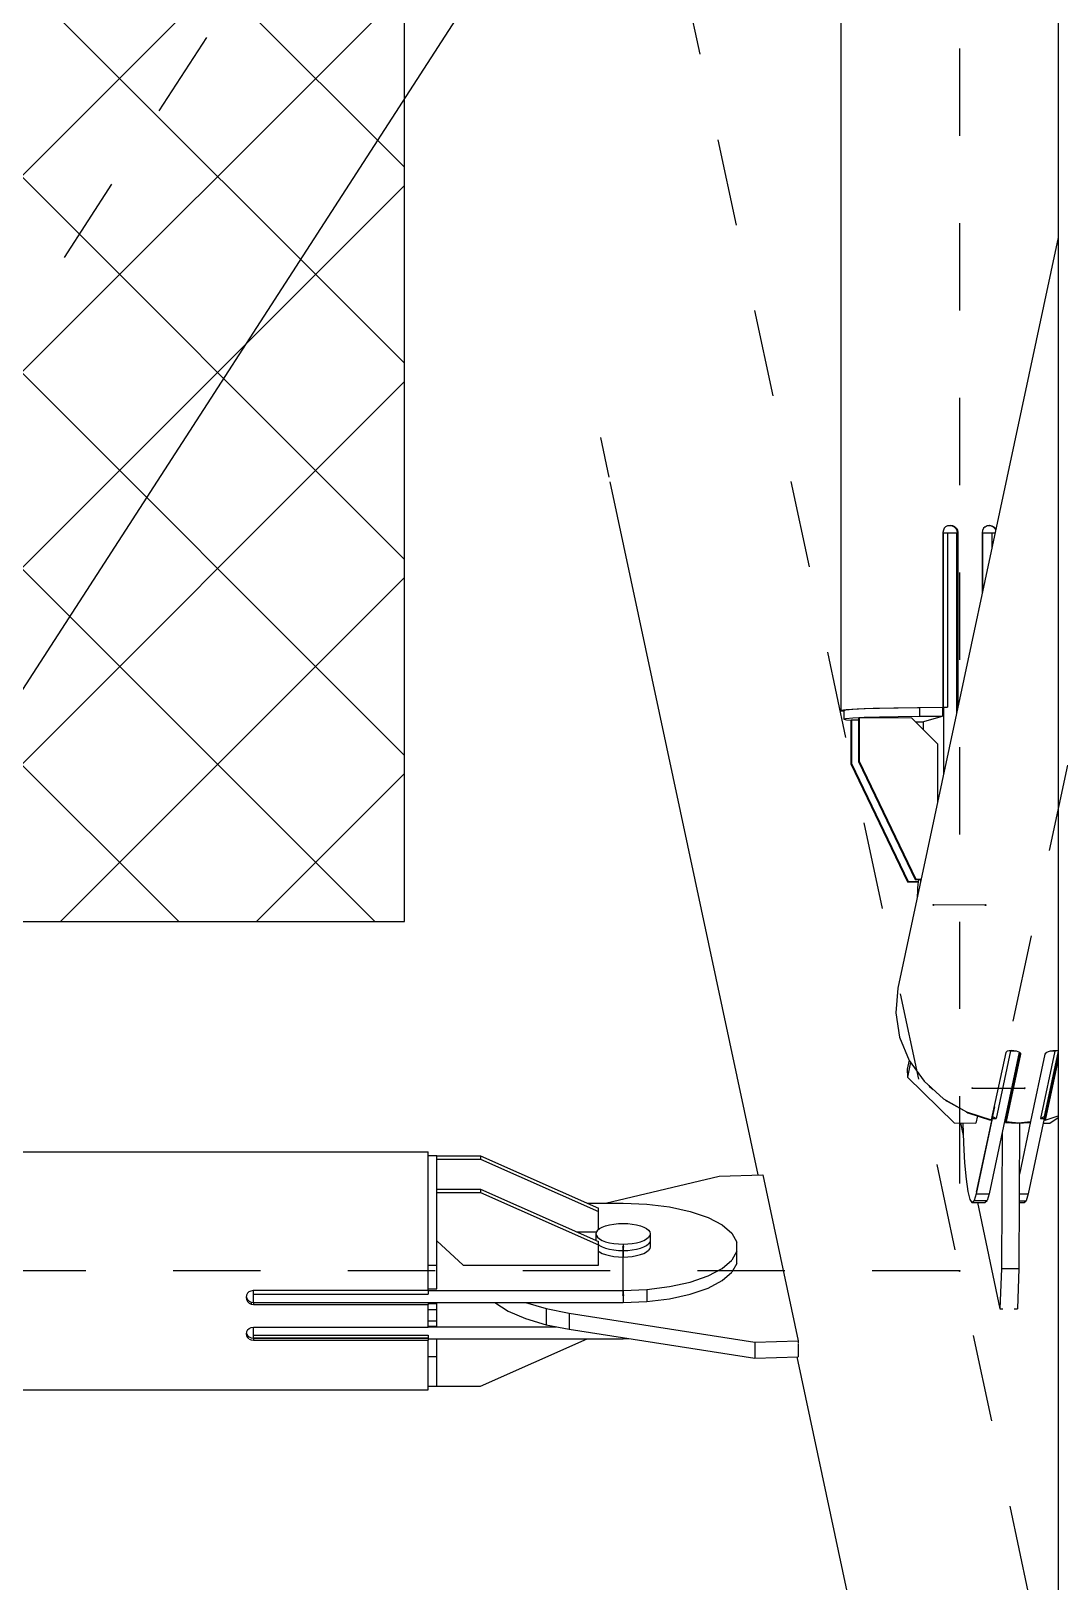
# Model space of a CAD drawing. Header units: millimetres. Extents: x 149919 to 150445, y 136651 to 136866.
# Drawn here: x 150374.175 to 150375.353, y 136762.319 to 136764.095 of the extents above; entities that cross this region are included whole.
import ezdxf

# ---------------------------------------------------------------- set-up
doc = ezdxf.new("R2010")
doc.units = ezdxf.units.MM
doc.header["$LTSCALE"] = 0.25
doc.linetypes.add('CENTER', pattern=[50.800000000000004, 31.75, -6.35, 6.35, -6.35])
doc.linetypes.add('XKITLINE00', pattern=[0])

# ---------------------------------------------------------------- blocks, each defined once
blk = doc.blocks.new('çatıı')
h = blk.add_hatch()
h.set_pattern_fill('ANSI37', color=1, scale=5, style=0)
h.set_pattern_definition([(135, (104200.3053063872, -4107.689843781824), (11.22532015133644, 11.22532015133644), []), (45.00000000000001, (104200.3053063872, -4107.689843781824), (11.22532015133644, -11.22532015133644), [])])
h.paths.add_polyline_path([(23278.98351634455, 11270.27473873128), (23228.98351634454, 11270.27473873128), (23228.98351634455, 11870.27473873128), (23278.98351634454, 11870.27473873128)])
at = {"color": 8, "linetype": 'CENTER'}
for p, q in [((23342.49537265972, 12050.27479344741), (23342.49537266012, 11230.27490089062)), ((23429.99528251727, 11640.27495459156), (22899.99550160889, 10820.27491399605)), ((23429.99536459024, 11640.27487438228), (23342.49546065058, 11230.27493355655)), ((23256.40908200883, 11633.6505764627), (23429.9952795295, 10820.27488438605)), ((23345.48360131342, 11272.17211926342), (23339.50714411338, 11272.18619106343)), ((23343.9719088969, 11251.20218991226), (23349.94836609688, 11251.18811811224)), ((23303.98357926369, 11227.50199043185), (23303.98357926369, 11233.04787623184)), ((23342.4954608275, 11230.27493354725), (22987.49530164538, 11230.27493354725))]:
    blk.add_line(p, q, dxfattribs=at)
at = {"color": 8, "linetype": 'XKITLINE00'}
for p, q in [((23328.89893222316, 11439.46240225764), (23328.89893222316, 11294.50333716335)), ((23353.79536460598, 11434.6708360371), (23353.79536460598, 11020.27487569013)), ((23321.65782412184, 11430.58244165122), (23041.58149413136, 10997.25659844489)), ((23353.79536460598, 11348.62344348985), (23335.44689675646, 11262.64768358899)), ((23301.40113297227, 11325.70562233009), (23302.36988961675, 11321.16630343592)), ((23302.48411792224, 11320.63106199173), (23319.41943338633, 11241.27697662478)), ((23340.64761048851, 11315.08528143008), (23340.58332775983, 11314.82227790108)), ((23340.58332775983, 11314.82227790108), (23340.58332845451, 11294.82930463761)), ((23340.58332776086, 11314.79233274547), (23340.64338890494, 11314.8102474338)), ((23340.64338890494, 11314.8102474338), (23341.11677782056, 11314.81607682667)), ((23340.64338890494, 11314.8102474338), (23340.64338884286, 11294.81727175659)), ((23340.74795918688, 11315.32221396234), (23340.64761048851, 11315.08528143008)), ((23340.74795918688, 11315.32221396234), (23340.93714341662, 11315.51031316842)), ((23340.93714341662, 11315.51031316842), (23341.17552945713, 11315.63115338791)), ((23341.11677782056, 11314.81607682667), (23341.11677903084, 11294.82310117636)), ((23341.11677782056, 11314.81607682667), (23342.16060156478, 11314.81361906714)), ((23341.15418167673, 11315.62033198887), (23341.3866827317, 11315.65706766748)), ((23341.17552945713, 11315.63115338791), (23341.43978242179, 11315.67290593816)), ((23341.3866827317, 11315.65706766748), (23341.65093569922, 11315.61564551797)), ((23341.43978242179, 11315.67290593816), (23341.70403538931, 11315.63148378865)), ((23341.65093569922, 11315.61564551797), (23341.88932174792, 11315.49510335731)), ((23341.70403538931, 11315.63148378865), (23341.94242143803, 11315.51094162799)), ((23341.88932174792, 11315.49510335731), (23342.07850599046, 11315.30724069204)), ((23341.94242143803, 11315.51094162799), (23342.13160568058, 11315.32307896272)), ((23342.07850599046, 11315.30724069204), (23342.19996975506, 11315.07044682875)), ((23342.13160568058, 11315.32307896272), (23342.25306944517, 11315.08628509943)), ((23342.16060156478, 11314.81361906714), (23342.16060156478, 11294.10621611494)), ((23342.19996975506, 11315.07044682875), (23342.25306944517, 11315.08628509943)), ((23342.19996975506, 11315.07044682875), (23342.24182332214, 11314.80790080063)), ((23342.24182332214, 11314.80790080063), (23342.29492301226, 11314.82373907131)), ((23342.24182332214, 11314.80790080063), (23342.24182400263, 11294.81492786979)), ((23342.25306944517, 11315.08628509943), (23342.29492301226, 11314.82373907131)), ((23342.29492301226, 11314.82373907131), (23342.29492369272, 11294.83076613115)), ((23345.12496033328, 11315.07952297364), (23345.08393645154, 11314.81717208363)), ((23345.08393645154, 11314.81717208363), (23345.08393668551, 11307.80414231302)), ((23345.08393645256, 11314.78722692653), (23345.14883023369, 11314.8065830657)), ((23345.24401629258, 11315.31575052394), (23345.12496033328, 11315.07952297364)), ((23345.14883023369, 11314.8065830657), (23345.14883023369, 11308.10821522873)), ((23345.14883023369, 11314.8065830657), (23346.19265332657, 11314.8041253077)), ((23345.42945030265, 11315.50273113604), (23345.24401629258, 11315.31575052394)), ((23345.42945030265, 11315.50273113604), (23345.6631107906, 11315.62216184483)), ((23345.64176301019, 11315.61125036996), (23345.86902574972, 11315.64651366975)), ((23345.6631107906, 11315.62216184483), (23345.92212543986, 11315.66235194043)), ((23345.86902574972, 11315.64651366975), (23346.12804040175, 11315.60352906558)), ((23345.92212543986, 11315.66235194043), (23346.1811400919, 11315.61936733626)), ((23346.12804040175, 11315.60352906558), (23346.36170089776, 11315.48157739418)), ((23346.1811400919, 11315.61936733626), (23346.4148005879, 11315.49741566487)), ((23346.19265332657, 11314.8041253077), (23346.57631035523, 11314.79698560437)), ((23346.19265332657, 11314.8041253077), (23346.19265333893, 11312.99927672835)), ((23346.36170089776, 11315.48157739418), (23346.51383867902, 11315.32652931245)), ((23346.4148005879, 11315.49741566487), (23346.60023461051, 11315.30843440553)), ((23346.51383867902, 11315.32652931245), (23346.54642598794, 11315.29238467855)), ((23346.54642598794, 11315.29238467855), (23346.64083536426, 11315.09933164933)), ((23346.60023461051, 11315.30843440553), (23346.65648631249, 11315.17266759089)), ((23328.89893222316, 11294.50333716335), (23329.50863266231, 11294.58271343061)), ((23328.89893222316, 11294.50333716335), (23328.97101408125, 11294.42235574637)), ((23328.97101408125, 11294.42235574637), (23329.2466878509, 11294.39350200641)), ((23329.24668785381, 11294.46639182575), (23329.48702672738, 11294.53807853703)), ((23329.24668785381, 11294.46639182575), (23329.24668781379, 11293.46674303959)), ((23329.48702672738, 11294.53807853703), (23330.27388961446, 11294.60696042648)), ((23329.50863266231, 11294.58271343061), (23330.76954247287, 11294.65650429069)), ((23330.27388961446, 11294.60696042648), (23331.57421370542, 11294.67014317945)), ((23330.76954247287, 11294.65650429069), (23332.61843437181, 11294.72100956172)), ((23331.57421370542, 11294.67014317945), (23333.33336131355, 11294.72497195049)), ((23332.61843437181, 11294.72100956172), (23334.96259719899, 11294.77299468006)), ((23333.33336131355, 11294.72497195049), (23335.47741566953, 11294.76914291612)), ((23334.96259719899, 11294.77299468006), (23337.6844848419, 11294.80985289482)), ((23335.29370820826, 11294.75973453906), (23335.47741566926, 11294.76222219834)), ((23335.47741566953, 11294.76914291612), (23337.91628679424, 11294.80080007796)), ((23337.6844848419, 11294.80985289482), (23340.58332845451, 11294.82930463761)), ((23337.8959524383, 11294.79497261252), (23337.916286794, 11294.79510905956)), ((23337.91628679424, 11294.80080007796), (23340.54749694587, 11294.81861324908)), ((23337.91628679424, 11294.80080007796), (23337.9162867542, 11293.80115129178)), ((23340.54749694587, 11294.81861324908), (23340.54749690586, 11293.81896446292)), ((23340.64338884286, 11294.81727175659), (23340.66648723393, 11294.82416140613)), ((23340.66648723393, 11294.82416140613), (23341.11677903084, 11294.82310117636)), ((23340.66648723393, 11294.82416140613), (23340.66648723393, 11287.10521657493)), ((23342.16060156478, 11294.79069703161), (23342.26685819546, 11294.82239058316)), ((23342.24182400263, 11294.81492786979), (23342.29492369272, 11294.83076613115)), ((23342.24182400263, 11294.81492786979), (23342.26685819597, 11294.81494352497)), ((23342.26685819546, 11294.82239058316), (23342.26685821016, 11294.60410487087)), ((23342.29492369272, 11294.83076613115), (23342.31523370453, 11294.83077883205)), ((23329.24668781379, 11293.46674303959), (23329.48702668735, 11293.53842975086)), ((23329.24668781379, 11293.46674303959), (23329.5629716362, 11293.39526367562)), ((23329.48702668735, 11293.53842975086), (23330.27388957444, 11293.60731164032)), ((23329.5629716362, 11293.39526367562), (23330.05946988134, 11293.35583305664)), ((23330.05545400167, 11293.35463460547), (23330.14395348523, 11293.38103172327)), ((23330.05545400167, 11293.35463460547), (23330.0554541701, 11288.3563906845)), ((23330.14395348523, 11293.38103172327), (23330.14395365365, 11288.38278780231)), ((23330.14395348523, 11293.38103172327), (23330.9404489047, 11293.37915634396)), ((23330.27388957444, 11293.60731164032), (23331.02493255779, 11293.64380482199)), ((23330.94044889662, 11293.61860578069), (23331.02894838019, 11293.6450028985)), ((23330.94044889662, 11293.61860578069), (23330.94044906506, 11288.62036185972)), ((23331.02894838019, 11293.6450028985), (23331.02894854861, 11288.64675897753)), ((23331.02894838019, 11293.6450028985), (23337.00563711983, 11293.63093055333)), ((23331.04863022595, 11293.64495629178), (23331.5742136654, 11293.67049439328)), ((23331.5742136654, 11293.67049439328), (23333.33336127353, 11293.72532316433)), ((23333.33336127353, 11293.72532316433), (23335.4774156295, 11293.76949412995)), ((23335.4774156295, 11293.76949412995), (23337.9162867542, 11293.80115129178)), ((23337.00563711983, 11293.63093055333), (23339.99386989408, 11290.62494829116)), ((23337.48535305832, 11293.14836520086), (23338.2675764525, 11293.13892466396)), ((23337.9162867542, 11293.80115129178), (23340.54749690586, 11293.81896446292)), ((23338.2675764525, 11293.13892466396), (23340.54749690586, 11293.81896446292)), ((23338.3478001402, 11293.16285326215), (23338.3478001402, 11292.28079536076)), ((23339.99386989408, 11290.62494829116), (23339.9938790286, 11283.95356369349)), ((23330.0554541701, 11288.3563906845), (23330.14395365365, 11288.38278780231)), ((23330.0554541701, 11288.3563906845), (23336.53020617414, 11274.84588704455)), ((23330.14395365365, 11288.38278780231), (23336.61870565767, 11274.87228416235)), ((23330.94044906506, 11288.62036185972), (23331.02894854861, 11288.64675897753)), ((23330.94044906506, 11288.62036185972), (23337.41520106907, 11275.10985821977)), ((23331.02894854861, 11288.64675897753), (23337.50370055261, 11275.13625533757)), ((23336.53020617414, 11274.84588704455), (23336.61870565767, 11274.87228416235)), ((23336.53020617414, 11274.84588704455), (23337.77807766633, 11274.84294888278)), ((23336.61870565767, 11274.87228416235), (23337.78285610574, 11274.86954312502)), ((23337.41520106907, 11275.10985821977), (23337.50370055261, 11275.13625533757)), ((23337.41520106907, 11275.10985821977), (23338.1061574596, 11275.10823133618)), ((23337.50370055261, 11275.13625533757), (23338.11183260407, 11275.1348234671)), ((23337.81958920448, 11275.07397993781), (23337.77624767204, 11274.83276411178)), ((23337.83008618072, 11275.1088813567), (23337.81958920448, 11275.07397993781)), ((23338.0115818456, 11275.10845401813), (23338.05059614497, 11274.9145951768)), ((23337.65561867297, 11273.17293780973), (23337.65096382478, 11272.97532198502)), ((23337.67582916144, 11273.66853162863), (23337.65561867297, 11273.17293780973)), ((23337.70325878532, 11274.11919930439), (23337.67582916144, 11273.66853162863)), ((23337.73707410936, 11274.51124752773), (23337.70325878532, 11274.11919930439)), ((23337.77624767204, 11274.83276411178), (23337.73707410936, 11274.51124752773)), ((23335.44689675646, 11262.64768358899), (23335.20333318989, 11259.84718446046)), ((23335.20333318989, 11259.84718446046), (23335.64155192592, 11257.04508007341)), ((23335.64155192592, 11257.04508007341), (23336.73957884732, 11254.38187964236)), ((23349.34537456403, 11255.32764538095), (23345.88578523218, 11239.11698276925)), ((23348.3314943798, 11255.4704171874), (23346.68159966452, 11247.73945899188)), ((23347.78755128958, 11255.30029554282), (23347.87226783129, 11255.38148181093)), ((23347.87226783129, 11255.38148181093), (23347.99152763268, 11255.46247677413)), ((23347.99152763268, 11255.46247677413), (23348.19502857844, 11255.51518412332)), ((23348.19502857844, 11255.51518412332), (23348.44186723069, 11255.53667488045)), ((23348.23926299311, 11255.51903534781), (23348.3314943798, 11255.4704171874)), ((23348.3314943798, 11255.4704171874), (23349.00500153311, 11255.46883136067)), ((23348.44186723069, 11255.53667488045), (23348.70788130233, 11255.52484538045)), ((23348.70788130233, 11255.52484538045), (23348.96703148258, 11255.48085357723)), ((23348.96703148258, 11255.48085357723), (23349.19395034621, 11255.40900569498)), ((23349.19395034621, 11255.40900569498), (23349.3664254938, 11255.31633470501)), ((23349.3664254938, 11255.31633470501), (23349.46757385621, 11255.2119118895)), ((23353.40737162175, 11255.4584656264), (23351.75747411074, 11247.7275073735)), ((23353.79536460598, 11255.44539327431), (23352.19940138135, 11247.96715813643)), ((23352.33946473328, 11255.20514929559), (23352.47883609666, 11255.309005802)), ((23352.47883609666, 11255.309005802), (23352.68097920463, 11255.40079474851)), ((23352.68097920463, 11255.40079474851), (23352.92610688136, 11255.47153119351)), ((23352.88509144455, 11255.45969537705), (23353.40737162175, 11255.4584656264)), ((23352.92610688136, 11255.47153119351), (23353.19022432198, 11255.51429096091)), ((23353.19022432198, 11255.51429096091), (23353.44747787116, 11255.52488842675)), ((23353.40737162175, 11255.4584656264), (23353.51699312315, 11255.51791177548)), ((23353.44747787116, 11255.52488842675), (23353.6726857591, 11255.50228623725)), ((23353.6726857591, 11255.50228623725), (23353.79536460598, 11255.46386648894)), ((23336.72071938541, 11254.4276221703), (23336.49582534579, 11253.37383071565)), ((23336.89365688687, 11254.16554903019), (23336.52786825546, 11252.45156437035)), ((23336.73957884732, 11254.38187964236), (23338.44235429929, 11251.99112715749)), ((23347.78755128958, 11255.30029554282), (23346.13765498677, 11247.56933570157)), ((23349.38989915191, 11255.29210113947), (23347.81837226501, 11247.92835927564)), ((23349.48749432698, 11255.10595888118), (23347.83759800874, 11247.37499946151)), ((23349.46757385621, 11255.2119118895), (23349.48749432698, 11255.10595888118)), ((23352.27650775461, 11255.09939142775), (23350.62661145839, 11247.36843258034)), ((23352.33946473328, 11255.20514929559), (23352.27650775461, 11255.09939142775)), ((23353.79536460598, 11255.17662532859), (23352.29308693229, 11248.13736706902)), ((23353.79536460598, 11254.49921057348), (23352.31332762942, 11247.55479463034)), ((23336.49582534579, 11253.37383071565), (23336.52786825546, 11252.45156437035)), ((23336.52786825546, 11252.45156437035), (23341.88893998471, 11247.21792251132)), ((23338.44235429929, 11251.99112715749), (23340.66449401046, 11249.9927049313)), ((23338.98945372393, 11251.49910784626), (23339.06280311264, 11251.40718017096)), ((23339.06280311264, 11251.40718017096), (23339.49179967165, 11251.04733638378)), ((23340.66449401046, 11249.9927049313), (23343.29457061693, 11248.4868221989)), ((23340.93106219293, 11249.84007803747), (23341.102414262, 11249.6963473334)), ((23341.102414262, 11249.6963473334), (23343.29456447162, 11248.48679340379)), ((23343.29457061693, 11248.4868221989), (23346.13765498677, 11247.56933570157)), ((23343.29611828874, 11248.48593606035), (23343.46192335412, 11248.39445046439)), ((23343.46958357646, 11248.4303440905), (23343.46192335412, 11248.39445046439)), ((23343.46192335412, 11248.39445046439), (23346.04218732192, 11247.55619333643)), ((23352.2850560472, 11248.36851182805), (23352.30035410538, 11247.92819979408)), ((23341.88893998471, 11247.21792251132), (23344.37913056345, 11247.21205926113)), ((23342.60349151259, 11247.21624007207), (23342.9108525706, 11245.77163811565)), ((23342.86068285552, 11247.21563450508), (23342.94102279285, 11244.90327177283)), ((23344.55563693999, 11248.03913286094), (23344.37913056345, 11247.21205926113)), ((23346.23130722503, 11247.74051922465), (23344.39167089672, 11239.12050078154)), ((23346.05096264878, 11247.59731202559), (23346.04218732192, 11247.55619333643)), ((23346.22331017115, 11247.97069231377), (23346.23130722503, 11247.74051922465)), ((23346.22529486874, 11247.97999206025), (23346.68159966452, 11247.73945899188)), ((23346.23130722503, 11247.74051922465), (23346.68159966452, 11247.73945899188)), ((23347.72858160308, 11247.75180828322), (23347.74494246214, 11247.28090557706)), ((23347.82743730988, 11247.66745347401), (23347.74494246214, 11247.28090557706)), ((23347.74494246214, 11247.28090557706), (23348.44299840763, 11247.22750841492)), ((23347.81107645801, 11248.13835597218), (23347.82743730988, 11247.66745347401)), ((23347.81837226501, 11247.92835927564), (23347.83759800874, 11247.37499946151)), ((23347.83759800874, 11247.37499946151), (23349.23715992858, 11247.22623577218)), ((23348.46034835401, 11247.30880543495), (23348.44299840763, 11247.22750841492)), ((23348.44299840763, 11247.22750841492), (23349.14184743552, 11247.20859531716)), ((23349.14184743552, 11247.20859531716), (23349.83949648858, 11247.22422022231)), ((23349.23715992858, 11247.22623577218), (23350.62661145839, 11247.36843258034)), ((23349.38000713046, 11247.21392926354), (23349.30150431798, 11230.55965834671)), ((23350.63671461775, 11247.36946654013), (23349.35237309149, 11241.35140336463)), ((23349.85338553993, 11247.28930045141), (23349.83949648858, 11247.22422022231)), ((23349.83949648858, 11247.22422022231), (23350.53395593168, 11247.2743385695)), ((23352.20776456041, 11247.72644714541), (23350.36812823855, 11239.10642873232)), ((23350.55241645536, 11247.36083944565), (23350.53395593168, 11247.2743385695)), ((23351.75747411074, 11247.7275073735), (23352.19940138135, 11247.96715813643)), ((23351.75747411074, 11247.7275073735), (23352.20776456041, 11247.72644714541)), ((23352.09410994593, 11247.19389358695), (23352.84577844468, 11247.19212375436)), ((23352.19940138135, 11247.96715813643), (23352.20776456041, 11247.72644714541)), ((23352.2114391018, 11247.72643849355), (23352.21785926666, 11247.54165191377)), ((23352.30035410538, 11247.92819979408), (23352.21785926666, 11247.54165191377)), ((23352.21785926666, 11247.54165191377), (23352.31270486007, 11247.5727193219)), ((23352.29308693229, 11248.13736706902), (23352.31332762942, 11247.55479463034)), ((23352.31332762942, 11247.55479463034), (23353.79536460598, 11248.0368914171)), ((23352.84577844468, 11247.19212375436), (23353.79536460598, 11247.84322548854)), ((23342.94102279285, 11244.90327177283), (23343.07383162605, 11242.6528039253)), ((23347.38272909408, 11246.131240696), (23347.30935183419, 11230.56434917773)), ((23228.98454282727, 11243.90257986932), (23281.68357920226, 11243.90257986932)), ((23281.68357920226, 11228.06999776393), (23281.68357920226, 11243.90257986932)), ((23281.683579202, 11243.47860433396), (23282.68357920197, 11243.47860433396)), ((23282.68357920197, 11239.2852849746), (23282.68357920197, 11243.47860433396)), ((23282.68357920196, 11243.46591936403), (23287.68357920196, 11243.46591936403)), ((23282.68357920196, 11243.08428743202), (23287.68357920196, 11243.08428743202)), ((23287.68357920196, 11243.46591936403), (23301.18357920197, 11237.45763825917)), ((23287.68357920196, 11243.46591936403), (23287.68357920196, 11243.08428743202)), ((23287.68357920196, 11243.08428743202), (23301.18357920197, 11237.07600632717)), ((23301.97314468442, 11238.04725499925), (23315.00550210392, 11241.13978162433)), ((23315.00550210392, 11241.13978162433), (23319.98909797551, 11241.29468309291)), ((23319.98909797551, 11241.29468309291), (23324.04775327399, 11222.27605669379)), ((23343.07383162605, 11242.6528039253), (23343.24589074276, 11240.77598526957)), ((23282.68357920172, 11239.64960004402), (23287.68357920172, 11239.64960004402)), ((23287.68357920172, 11239.64960004402), (23301.18357920171, 11233.64131893917)), ((23287.68357920172, 11239.64960004402), (23287.68357920172, 11239.26796811202)), ((23343.24589074276, 11240.77598526957), (23343.44968033396, 11239.35484178689)), ((23343.44968033396, 11239.35484178689), (23343.67629381658, 11238.45148426684)), ((23282.68357920172, 11239.2852849746), (23282.68357920172, 11239.26796811202)), ((23282.68357920172, 11239.26796811202), (23287.68357920172, 11239.26796811202)), ((23282.68357920172, 11239.26796811202), (23282.68357920172, 11239.24970462156)), ((23282.68357920197, 11233.6206208746), (23282.68357920197, 11239.24970462156)), ((23287.68357920172, 11239.26796811202), (23301.18357920171, 11233.25968700717)), ((23299.85877001741, 11238.04725499925), (23303.9835792021, 11238.04725499925)), ((23303.9835792021, 11238.04725499925), (23306.70722235182, 11237.93800658836)), ((23306.70722235182, 11237.93800658836), (23309.31182922638, 11237.61503603545)), ((23309.31182922638, 11237.61503603545), (23311.68356600714, 11237.0924587035)), ((23343.67629381658, 11238.45148426684), (23343.91582709405, 11238.10539376785)), ((23343.91582709405, 11238.10539376785), (23344.15781141272, 11238.33169610544)), ((23343.91582709405, 11238.10539376785), (23345.40994142949, 11238.10187575556)), ((23344.39167089672, 11239.12050078154), (23344.15781141272, 11238.33169610544)), ((23344.15781141272, 11238.33169610544), (23345.65192574819, 11238.32817809316)), ((23344.39167089672, 11239.12050078154), (23345.88578523218, 11239.11698276925)), ((23344.54227659617, 11238.10391874215), (23347.13029382048, 11225.94019582353)), ((23345.40994142949, 11238.10187575556), (23345.65192574819, 11238.32817809316)), ((23345.88578523218, 11239.11698276925), (23345.65192574819, 11238.32817809316)), ((23349.33701229052, 11238.09262915152), (23349.89228443586, 11238.09132171862)), ((23349.33808167992, 11238.31949874267), (23350.13426875455, 11238.31762405622)), ((23349.34180240268, 11239.10884529898), (23350.36812823855, 11239.10642873232)), ((23349.89228443586, 11238.09132171862), (23350.13426875455, 11238.31762405622)), ((23350.36812823855, 11239.10642873232), (23350.13426875455, 11238.31762405622)), ((23301.18357920197, 11235.02392885782), (23301.18357920197, 11237.45763825917)), ((23311.68356600714, 11237.0924587035), (23313.71877641586, 11236.39311372949)), ((23313.71877641586, 11236.39311372949), (23315.32851199167, 11235.54756584463)), ((23298.65827929202, 11234.76522351188), (23300.95384840197, 11234.765220668)), ((23300.93067516756, 11234.73221573096), (23300.88357920189, 11234.52677969341)), ((23300.88357920189, 11234.52677969341), (23300.88357920189, 11233.7873281914)), ((23300.88357920189, 11234.52677969341), (23300.93067516756, 11234.32134365586)), ((23301.07053207746, 11234.93140969846), (23300.93067516756, 11234.73221573096)), ((23300.93067516756, 11234.32134365586), (23301.07053207746, 11234.12214968836)), ((23301.07053207746, 11234.93140969846), (23301.29890045016, 11235.11830918801)), ((23301.07053207746, 11234.12214968836), (23301.29890045016, 11233.93525019881)), ((23301.29890045016, 11235.11830918801), (23301.60884142823, 11235.2872353532)), ((23301.60884142823, 11235.2872353532), (23301.99093761187, 11235.43305545798)), ((23301.99093761187, 11235.43305545798), (23302.43357920188, 11235.55133883224)), ((23302.43357920188, 11235.55133883224), (23302.92331675759, 11235.63849149553)), ((23302.92331675759, 11235.63849149553), (23303.44526985114, 11235.69186535826)), ((23303.44526985114, 11235.69186535826), (23303.9835792019, 11235.70983868262)), ((23303.9835792019, 11235.70983868262), (23304.52188855266, 11235.69186535826)), ((23304.52188855266, 11235.69186535826), (23305.04384164621, 11235.63849149553)), ((23305.04384164621, 11235.63849149553), (23305.5335792019, 11235.55133883224)), ((23305.5335792019, 11235.55133883224), (23305.97622079191, 11235.43305545798)), ((23305.97622079191, 11235.43305545798), (23306.35831697556, 11235.2872353532)), ((23306.35831697556, 11235.2872353532), (23306.66825795364, 11235.11830918801)), ((23306.66825795364, 11235.11830918801), (23306.89662632633, 11234.93140969846)), ((23306.66825795364, 11233.93525019881), (23306.89662632633, 11234.12214968836)), ((23306.89662632633, 11234.93140969846), (23307.03648323624, 11234.73221573096)), ((23307.03648323624, 11234.32134365586), (23306.89662632633, 11234.12214968836)), ((23307.03648323624, 11234.73221573096), (23307.08357920189, 11234.52677969341)), ((23307.08357920189, 11234.52677969341), (23307.03648323624, 11234.32134365586)), ((23307.08357920189, 11234.52677969341), (23307.08357920189, 11233.7873281914)), ((23315.32851199167, 11235.54756584463), (23316.44241956556, 11234.59276954887)), ((23316.44241956556, 11234.59276954887), (23317.01181603143, 11233.57045402196)), ((23282.68357920172, 11233.72186711479), (23285.68357920171, 11230.94892026568)), ((23282.68357920197, 11228.22451137657), (23282.68357920197, 11233.6206208746)), ((23300.88357920188, 11233.78732819141), (23300.88676833804, 11233.77341694688)), ((23300.88357920188, 11233.78732819141), (23300.88357920188, 11233.77483629699)), ((23300.88357920189, 11233.7873281914), (23300.88676833805, 11233.77341694687)), ((23301.18357920171, 11230.94890106339), (23301.18357920171, 11233.64131893917)), ((23301.18357920171, 11233.29017902719), (23301.29890045016, 11233.1957986968)), ((23301.18357920171, 11233.29017902719), (23301.29890045016, 11233.1957986968)), ((23301.18357920171, 11232.55072752518), (23301.29890045016, 11232.45634719479)), ((23301.29890045016, 11233.93525019881), (23301.60884142823, 11233.76632403362)), ((23301.29890045016, 11233.1957986968), (23301.60884142821, 11233.02687253161)), ((23301.29890045016, 11233.1957986968), (23301.60884142823, 11233.02687253161)), ((23301.29890045016, 11232.45634719479), (23301.60884142821, 11232.2874210296)), ((23301.60884142823, 11233.76632403362), (23301.99093761187, 11233.62050392884)), ((23301.60884142821, 11233.02687253161), (23301.99093761186, 11232.88105242684)), ((23301.60884142823, 11233.02687253161), (23301.99093761187, 11232.88105242684)), ((23301.60884142821, 11232.2874210296), (23301.99093761186, 11232.14160092483)), ((23301.99093761187, 11233.62050392884), (23302.43357920188, 11233.50222055457)), ((23301.99093761186, 11232.88105242684), (23302.43357920188, 11232.76276905257)), ((23301.99093761187, 11232.88105242684), (23302.43357920188, 11232.76276905257)), ((23302.43357920188, 11233.50222055457), (23302.92331675759, 11233.41506789129)), ((23302.43357920188, 11232.76276905257), (23302.92331675759, 11232.67561638929)), ((23302.43357920188, 11232.76276905257), (23302.92331675759, 11232.67561638929)), ((23302.92331675759, 11233.41506789129), (23303.44526985114, 11233.36169402856)), ((23302.92331675759, 11232.67561638929), (23303.4452698511, 11232.62224252656)), ((23302.92331675759, 11232.67561638929), (23303.44526985114, 11232.62224252656)), ((23303.44526985114, 11233.36169402856), (23303.9835792019, 11233.3437207042)), ((23303.4452698511, 11232.62224252656), (23303.98357920187, 11232.60426920219)), ((23303.44526985114, 11232.62224252656), (23303.9835792019, 11232.60426920219)), ((23303.9835792019, 11233.3437207042), (23304.52188855266, 11233.36169402856)), ((23303.9835792019, 11233.3437207042), (23303.9835792019, 11232.60426920219)), ((23303.98357920187, 11232.60426920219), (23304.52188855266, 11232.62224252656)), ((23303.9835792019, 11232.60426920219), (23304.52188855266, 11232.62224252656)), ((23303.98357920187, 11232.60426920219), (23303.98357920187, 11231.86481770019)), ((23304.52188855266, 11233.36169402856), (23305.04384164621, 11233.41506789129)), ((23304.52188855266, 11232.62224252656), (23305.0438416462, 11232.67561638929)), ((23304.52188855266, 11232.62224252656), (23305.04384164621, 11232.67561638929)), ((23305.04384164621, 11233.41506789129), (23305.5335792019, 11233.50222055457)), ((23305.0438416462, 11232.67561638929), (23305.53357920189, 11232.76276905257)), ((23305.04384164621, 11232.67561638929), (23305.5335792019, 11232.76276905257)), ((23305.5335792019, 11233.50222055457), (23305.97622079191, 11233.62050392884)), ((23305.53357920189, 11232.76276905257), (23305.97622079191, 11232.88105242684)), ((23305.5335792019, 11232.76276905257), (23305.97622079191, 11232.88105242684)), ((23305.97622079191, 11233.62050392884), (23306.35831697556, 11233.76632403362)), ((23305.97622079191, 11232.88105242684), (23306.35831697556, 11233.02687253161)), ((23305.97622079191, 11232.88105242684), (23306.35831697556, 11233.02687253161)), ((23305.97622079191, 11232.14160092483), (23306.35831697556, 11232.2874210296)), ((23306.35831697556, 11233.76632403362), (23306.66825795364, 11233.93525019881)), ((23306.35831697556, 11233.02687253161), (23306.66825795361, 11233.1957986968)), ((23306.35831697556, 11233.02687253161), (23306.66825795364, 11233.1957986968)), ((23306.35831697556, 11232.2874210296), (23306.66825795361, 11232.45634719479)), ((23306.66825795361, 11233.1957986968), (23306.89662632631, 11233.38269818635)), ((23306.66825795364, 11233.1957986968), (23306.89662632633, 11233.38269818635)), ((23306.66825795361, 11232.45634719479), (23306.89662632631, 11232.64324668435)), ((23307.03648323622, 11233.58189215386), (23306.89662632631, 11233.38269818635)), ((23307.03648323624, 11233.58189215385), (23306.89662632633, 11233.38269818635)), ((23307.03648323622, 11232.84244065185), (23306.89662632631, 11232.64324668435)), ((23307.08357920189, 11233.78732819141), (23307.03648323622, 11233.58189215386)), ((23307.08357920189, 11233.7873281914), (23307.03648323624, 11233.58189215385)), ((23307.08357920189, 11233.0478766894), (23307.03648323622, 11232.84244065185)), ((23307.08357920189, 11233.78732819141), (23307.08357920189, 11233.0478766894)), ((23317.01181603143, 11232.52529935805), (23316.44241956556, 11231.50298383114)), ((23317.01181603143, 11231.13882779178), (23317.01181603143, 11233.57045402196)), ((23281.683579202, 11230.93643247354), (23282.68357920197, 11230.93643247354)), ((23285.68357920171, 11230.94892026568), (23301.18357920171, 11230.94890106339)), ((23301.99093761186, 11232.14160092483), (23302.43357920188, 11232.02331755056)), ((23302.43357920188, 11232.02331755056), (23302.92331675759, 11231.93616488728)), ((23302.92331675759, 11231.93616488728), (23303.4452698511, 11231.88279102455)), ((23303.4452698511, 11231.88279102455), (23303.98357920187, 11231.86481770019)), ((23303.98357920187, 11231.86481770019), (23304.52188855266, 11231.88279102455)), ((23304.52188855266, 11231.88279102455), (23305.0438416462, 11231.93616488728)), ((23305.0438416462, 11231.93616488728), (23305.53357920189, 11232.02331755056)), ((23305.53357920189, 11232.02331755056), (23305.97622079191, 11232.14160092483)), ((23313.71877641586, 11229.70263965053), (23315.32851199167, 11230.54818753539)), ((23315.32851199167, 11230.54818753539), (23316.44241956556, 11231.50298383114)), ((23317.01181603143, 11231.13882779178), (23316.44241956556, 11230.11651226487)), ((23347.30935183419, 11230.56434917773), (23347.13029382048, 11225.94019582353)), ((23347.30935183419, 11230.56434917773), (23349.30150431798, 11230.55965834671)), ((23349.30150431798, 11230.55965834671), (23349.12244630426, 11225.93550499251)), ((23309.31182922638, 11228.48071734456), (23311.68356600714, 11229.00329467652)), ((23311.68356600714, 11229.00329467652), (23313.71877641586, 11229.70263965053)), ((23313.71877641586, 11228.31616808426), (23315.32851199167, 11229.16171596912)), ((23315.32851199167, 11229.16171596912), (23316.44241956556, 11230.11651226487)), ((23260.87518116295, 11227.49619309631), (23260.83357920179, 11227.24211410922)), ((23260.83357920179, 11227.24211410922), (23260.87518116295, 11226.98803512214)), ((23260.8523253055, 11227.35660368882), (23260.87518116295, 11227.21701428134)), ((23260.99591475658, 11227.72540106187), (23260.87518116295, 11227.49619309631)), ((23260.87518116295, 11227.21701428134), (23260.99591475658, 11226.98780631578)), ((23260.87518116295, 11226.98803512214), (23260.99591475658, 11226.75882715658)), ((23260.99591475658, 11227.72540106187), (23261.18396173736, 11227.90730153324)), ((23260.99591475658, 11226.98780631578), (23261.18396173736, 11226.80590584441)), ((23261.18396173736, 11227.90730153324), (23261.42091475659, 11228.00378752278)), ((23261.42091475659, 11228.00378752278), (23261.68357920181, 11228.06999776393)), ((23261.68357920181, 11228.06999776393), (23281.68357920226, 11228.06999776393)), ((23261.6835792021, 11226.6620268145), (23261.6835792021, 11228.06999776393)), ((23261.6835792021, 11227.63064797658), (23281.68357920148, 11227.63064797658)), ((23281.683579202, 11228.22451137657), (23282.68357920197, 11228.22451137657)), ((23281.68357920148, 11228.06999776393), (23281.68357920148, 11228.04849838077)), ((23281.68357920148, 11228.04849838077), (23303.9835792021, 11228.04849838077)), ((23281.68357920148, 11228.04849838077), (23281.68357920148, 11227.63064797658)), ((23303.9835792021, 11228.04849838077), (23306.70722235182, 11228.15774679166)), ((23303.9835792021, 11228.04849838077), (23303.9835792021, 11226.6620268145)), ((23306.70722235182, 11228.15774679166), (23309.31182922638, 11228.48071734456)), ((23306.70722235182, 11228.15774679166), (23306.70722235182, 11226.77127522539)), ((23306.70722235182, 11226.77127522539), (23309.31182922638, 11227.0942457783)), ((23309.31182922638, 11227.0942457783), (23311.68356600714, 11227.61682311026)), ((23311.68356600714, 11227.61682311026), (23313.71877641586, 11228.31616808426)), ((23260.99591475658, 11226.75882715658), (23261.18396173736, 11226.57692668521)), ((23261.18396173736, 11226.80590584441), (23261.42091475659, 11226.68911855273)), ((23261.18396173736, 11226.57692668521), (23261.42091475659, 11226.46013939353)), ((23261.42091475659, 11226.68911855273), (23261.42091475659, 11226.46013939353)), ((23261.42091475659, 11226.68911855273), (23261.68357920181, 11226.64887639456)), ((23261.42091475659, 11226.46013939353), (23261.68357920181, 11226.41989723536)), ((23261.6835792021, 11226.6620268145), (23303.9835792021, 11226.6620268145)), ((23261.68357920203, 11226.6620268145), (23261.68357920203, 11226.64887639453)), ((23261.68357920181, 11226.64887639456), (23261.68357920181, 11226.41989723536)), ((23261.68357920181, 11226.64887639456), (23281.68357920226, 11226.64887639456)), ((23261.68357920181, 11226.41989723536), (23281.68357920226, 11226.41989723536)), ((23281.68357920143, 11226.6620268145), (23281.68357920143, 11226.54091374014)), ((23281.68357920226, 11226.64887639456), (23281.68357920226, 11226.41989723536)), ((23281.68357920143, 11226.54091374014), (23282.68357920143, 11226.54091374014)), ((23281.68357920226, 11223.83181697808), (23281.68357920226, 11226.41989723536)), ((23281.68357920143, 11225.87340034498), (23282.68357920143, 11225.87340034498)), ((23282.68357920143, 11225.21831044293), (23282.68357920143, 11226.6620268145)), ((23282.68357920143, 11223.95283339944), (23282.68357920143, 11225.21831044293)), ((23289.30603116908, 11226.64507961754), (23290.84181169396, 11225.67061360908)), ((23290.84181169396, 11225.67061360908), (23292.81675096051, 11224.81912249662)), ((23292.83595159806, 11226.6620268145), (23295.16485240008, 11225.96768936065)), ((23295.16485240008, 11225.96768936065), (23297.80764937248, 11225.4424506356)), ((23295.16485240008, 11225.96768936065), (23295.16485236624, 11224.11906058328)), ((23297.80764937248, 11225.4424506356), (23319.06435200195, 11222.12116159676)), ((23297.80764937248, 11225.4424506356), (23297.80764933866, 11223.59382185823)), ((23303.9835792021, 11226.6620268145), (23306.70722235182, 11226.77127522539)), ((23347.13029382048, 11225.94019582353), (23347.46322188602, 11225.93941189292)), ((23348.75720206053, 11225.93636501655), (23349.12244630426, 11225.93550499251)), ((23260.99591475651, 11223.52301966882), (23260.87518116288, 11223.31418946944)), ((23260.99591475651, 11223.52301966882), (23261.18396173728, 11223.68874825339)), ((23261.18396173728, 11223.68874825339), (23261.4209147565, 11223.7951525546)), ((23261.4209147565, 11223.7951525546), (23261.68357920172, 11223.83181697808)), ((23261.68357920172, 11223.83181697808), (23281.68357920226, 11223.83181697808)), ((23261.68357920203, 11222.60221805001), (23261.68357920203, 11223.83181697808)), ((23281.68357920143, 11224.57751229402), (23282.68357920143, 11224.57751229402)), ((23281.68357920143, 11223.95283339944), (23282.68357920143, 11223.95283339944)), ((23281.68357920226, 11223.88908368198), (23296.32200668385, 11223.88908368198)), ((23292.81675096051, 11224.81912249662), (23295.16485236624, 11224.11906058328)), ((23295.16485236624, 11224.11906058328), (23297.80764933866, 11223.59382185823)), ((23297.80764933866, 11223.59382185823), (23319.06435196813, 11220.27253281939)), ((23260.87518116288, 11223.31418946944), (23260.8335792017, 11223.08269941017)), ((23260.8335792017, 11223.08269941017), (23260.87518116288, 11222.8512093509)), ((23260.85415456058, 11223.19718898977), (23260.87518116288, 11223.0801885101)), ((23260.87518116288, 11223.0801885101), (23260.99591475651, 11222.87135831072)), ((23260.87518116288, 11222.8512093509), (23260.99591475651, 11222.64237915152)), ((23260.99591475651, 11222.87135831072), (23261.15019548331, 11222.73538842503)), ((23260.99591475651, 11222.64237915152), (23261.16482670582, 11222.4935145531)), ((23261.15019548331, 11222.73538842503), (23261.18396173728, 11222.70868689566)), ((23261.18396173728, 11222.70868689566), (23261.4209147565, 11222.61321371706)), ((23261.18396173728, 11222.47665056694), (23261.4209147565, 11222.38874267228)), ((23261.4209147565, 11222.61321371706), (23261.68357920172, 11222.58031590173)), ((23261.4209147565, 11222.38874267228), (23261.68357920172, 11222.33924862254)), ((23261.68357920203, 11222.92046251987), (23281.68357920136, 11222.92046251987)), ((23261.68357920203, 11222.60221805001), (23281.68357920136, 11222.60221805001)), ((23261.68357920172, 11222.58031590173), (23261.68357920172, 11222.33924862254)), ((23261.68357920172, 11222.58031590173), (23281.68357920226, 11222.58031590173)), ((23261.68357920172, 11222.33924862254), (23281.68357920226, 11222.33924862254)), ((23281.68357920136, 11222.92046251987), (23281.68357920136, 11222.50261211571)), ((23281.68357920226, 11222.50261211571), (23281.68357920226, 11222.33924862254)), ((23281.68357920136, 11222.50261211571), (23303.98357920202, 11222.50261211571)), ((23281.68357920226, 11216.64728722518), (23281.68357920226, 11222.33924862254)), ((23282.6835792015, 11218.85935462112), (23282.6835792015, 11222.49376318485)), ((23287.68357920152, 11217.08394774974), (23299.85877001968, 11222.50261211571)), ((23303.98357920202, 11222.62885337194), (23303.98357920202, 11222.50261211571)), ((23303.98357920202, 11222.50261211571), (23304.62649358362, 11222.52840013957)), ((23319.06435200195, 11222.12116159676), (23324.04775327399, 11222.27605669379)), ((23319.06435200195, 11222.12116159676), (23319.06435196813, 11220.27253281939)), ((23324.04775327399, 11222.27605669379), (23324.0477532691, 11222.00960362978)), ((23324.04775326734, 11221.9138539297), (23324.04775324014, 11220.42742791642)), ((23281.68357920152, 11220.47060857184), (23282.6835792015, 11220.47060857184)), ((23319.06435196813, 11220.27253281939), (23324.04775324014, 11220.42742791642)), ((23323.87020791879, 11220.42190941645), (23330.10122451202, 11191.22513279248)), ((23282.6835792015, 11217.12320648431), (23282.6835792015, 11218.85935462112)), ((23228.98530939189, 11216.64728722518), (23281.68357920226, 11216.64728722518)), ((23281.68357920152, 11217.07126266395), (23282.6835792015, 11217.07126266395)), ((23282.6835792015, 11217.12320648431), (23282.6835792015, 11217.10221108324)), ((23282.68357920152, 11217.10221108324), (23282.68357920152, 11217.08394774974)), ((23282.68357920152, 11217.08394774974), (23287.68357920152, 11217.08394774974))]:
    blk.add_line(p, q, dxfattribs=at)
blk.add_lwpolyline([(23278.98351634455, 11870.27473873128), (23228.98351634455, 11870.27473873128), (23228.98351634455, 11270.27473873128), (23278.98351634455, 11270.27473873128)], close=True)
at = {"color": 1}
blk.add_lwpolyline([(23278.98351634455, 11870.27473873128), (23228.98351634455, 11870.27473873128), (23228.98351634455, 11270.27473873128), (23278.98351634455, 11270.27473873128)], close=True, dxfattribs=at)
at = {"color": 8, "linetype": 'XKITLINE00'}
for centre in [(23339.50714411338, 11272.18619106343), (23345.48360131342, 11272.17211926342), (23343.9719088969, 11251.20218991226), (23349.94836609688, 11251.18811811224), (23303.98357926369, 11233.04787623184), (23342.49537266012, 11230.27490089062), (23342.49546065058, 11230.27493355655), (23342.4954608275, 11230.27493354725), (23303.98357926369, 11227.50199043185)]:
    blk.add_circle(centre, 0.05000000000109139, dxfattribs=at)

msp = doc.modelspace()

# ---------------------------------------------------------------- block references
at = {"xscale": 0.009999943142843078, "yscale": 0.009999943142843078, "zscale": 0.009999943142843078}
msp.add_blockref('çatıı', (150141.8140771318, 136650.3731045646), dxfattribs=at)

doc.saveas('drawing.dxf')
